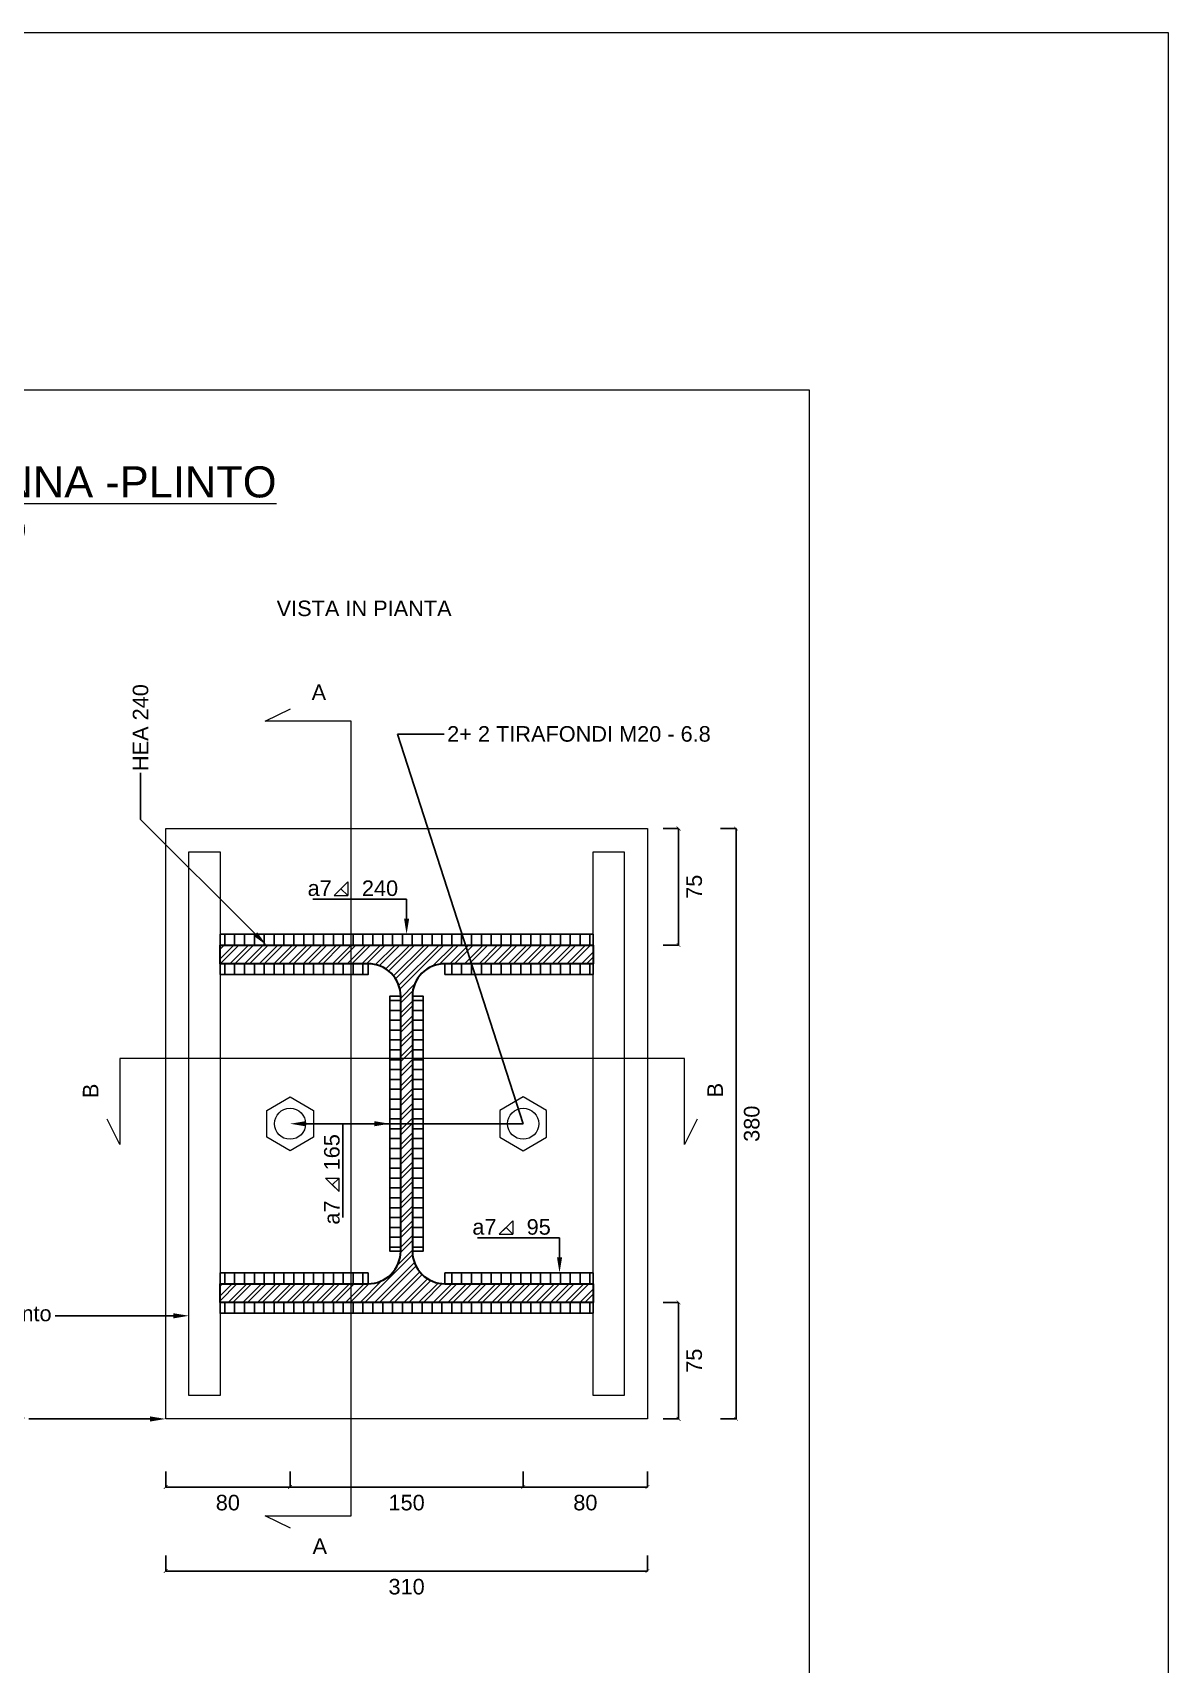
# Model space of a CAD drawing. Header units: millimetres. Extents: x 1415 to 3549, y 2194 to 4677.
# Drawn here: x 1791.18 to 1791.911, y 2313.369 to 2314.42 of the extents above; entities that cross this region are included whole.
import ezdxf
from ezdxf import colors
from ezdxf.entities.mleader import LeaderData, LeaderLine
from ezdxf.math import Vec2, Vec3

# ---------------------------------------------------------------- set-up
doc = ezdxf.new("R2010")
doc.units = ezdxf.units.MM
doc.linetypes.add('ACAD_ISO02W100', pattern=[15, 12, -3])
doc.linetypes.add('DASHDOT', pattern=[1, 0.5, -0.25, 0, -0.25])
doc.layers.get('0').update_dxf_attribs({"plot": 0})
for name, color, linetype, lineweight in [('bulloni', 170, 'Continuous', 15), ('giunti', 7, 'Continuous', 15), ('Layer3', 7, 'Continuous', 15), ('Layer4', 7, 'Continuous', 15), ('quote', 252, 'Continuous', 5), ('sezionato particolari', 7, 'Continuous', 30), ('sezione', 18, 'ACAD_ISO02W100', 20)]:
    doc.layers.add(name, color=color, linetype=linetype, lineweight=lineweight)
doc.layers.add('retini', color=7, linetype='DASHDOT', lineweight=9, true_color=0x636466)
doc.layers.add('saldatura', color=6, linetype='Continuous')
doc.styles.get("Standard").update_dxf_attribs({"font": 'arial.ttf'})
doc.dimstyles.new('quote acciaio', dxfattribs={"dimtxt": 0.01, "dimasz": 0.0025, "dimexe": 0, "dimexo": 0, "dimgap": 0.005, "dimtad": 2, "dimdec": 0, "dimlfac": 1000, "dimzin": 0, "dimdsep": 46, "dimtxsty": 'Standard', "dimblk": 'ARCHTICK', "dimcen": 0, "dimclre": 252, "dimadec": 0, "dimazin": 0, "dimtfac": 1, "dimtdec": 0, "dimtofl": 0, "dimtmove": 0, "dimatfit": 3, "dimfxl": 0.01, "dimfxlon": 1, "dimtolj": 1, "dimtzin": 0, "dimarcsym": 0})
pattern_1 = [(270, (4105.5293636, 519.572465), (0.00635, -8e-19), [])]

# ---------------------------------------------------------------- blocks, each defined once
blk = doc.blocks.new('_ArchTick')
at = {"color": 0, "linetype": 'ByBlock', "const_width": 0.15}
blk.add_lwpolyline([(-0.5, -0.5), (0.5, 0.5)], dxfattribs=at)
blk = doc.blocks.new('*D931')
at = {"layer": 'Defpoints', "color": 0, "transparency": 16777216}
for p in [(1791.2656, 2313.5274), (1791.3456, 2313.5274), (1791.3456, 2313.4836)]:
    blk.add_point(p, dxfattribs=at)
at = {"layer": 'quote', "color": 252, "lineweight": -2, "transparency": 16777216}
for p, q in [((1791.2656, 2313.4936), (1791.2656, 2313.4836)), ((1791.3456, 2313.4936), (1791.3456, 2313.4836))]:
    blk.add_line(p, q, dxfattribs=at)
at = {"layer": 'quote', "color": 0, "linetype": 'Continuous', "lineweight": -2, "transparency": 16777216}
blk.add_line((1791.2656, 2313.4836), (1791.3456, 2313.4836), dxfattribs=at)
at = {"layer": 'quote', "color": 0, "lineweight": -2, "transparency": 16777216, "xscale": 0.0025, "yscale": 0.0025, "zscale": 0.0025, "rotation": 180}
blk.add_blockref('_ArchTick', (1791.2656, 2313.4836), dxfattribs=at)
at = {"layer": 'quote', "color": 0, "lineweight": -2, "transparency": 16777216, "xscale": 0.0025, "yscale": 0.0025, "zscale": 0.0025}
blk.add_blockref('_ArchTick', (1791.3456, 2313.4836), dxfattribs=at)
at = {"layer": 'quote', "color": 0, "transparency": 16777216, "insert": (1791.3056, 2313.4735), "char_height": 0.01, "attachment_point": 5}
blk.add_mtext('\\A1;80', dxfattribs=at)
blk = doc.blocks.new('*D929')
at = {"layer": 'Defpoints', "color": 0, "transparency": 16777216}
for p in [(1791.3456, 2313.7174), (1791.4956, 2313.7174), (1791.4956, 2313.4836)]:
    blk.add_point(p, dxfattribs=at)
at = {"layer": 'quote', "color": 252, "lineweight": -2, "transparency": 16777216}
for p, q in [((1791.3456, 2313.4936), (1791.3456, 2313.4836)), ((1791.4956, 2313.4936), (1791.4956, 2313.4836))]:
    blk.add_line(p, q, dxfattribs=at)
at = {"layer": 'quote', "color": 0, "linetype": 'Continuous', "lineweight": -2, "transparency": 16777216}
blk.add_line((1791.3456, 2313.4836), (1791.4956, 2313.4836), dxfattribs=at)
at = {"layer": 'quote', "color": 0, "lineweight": -2, "transparency": 16777216, "xscale": 0.0025, "yscale": 0.0025, "zscale": 0.0025, "rotation": 180}
blk.add_blockref('_ArchTick', (1791.3456, 2313.4836), dxfattribs=at)
at = {"layer": 'quote', "color": 0, "lineweight": -2, "transparency": 16777216, "xscale": 0.0025, "yscale": 0.0025, "zscale": 0.0025}
blk.add_blockref('_ArchTick', (1791.4956, 2313.4836), dxfattribs=at)
at = {"layer": 'quote', "color": 0, "transparency": 16777216, "insert": (1791.4206, 2313.4735), "char_height": 0.01, "attachment_point": 5}
blk.add_mtext('\\A1;150', dxfattribs=at)
blk = doc.blocks.new('*D932')
at = {"layer": 'Defpoints', "color": 0, "transparency": 16777216}
for p in [(1791.5756, 2313.5635), (1791.4956, 2313.5474), (1791.5756, 2313.4836)]:
    blk.add_point(p, dxfattribs=at)
at = {"layer": 'quote', "color": 252, "lineweight": -2, "transparency": 16777216}
for p, q in [((1791.4956, 2313.4936), (1791.4956, 2313.4836)), ((1791.5756, 2313.4936), (1791.5756, 2313.4836))]:
    blk.add_line(p, q, dxfattribs=at)
at = {"layer": 'quote', "color": 0, "linetype": 'Continuous', "lineweight": -2, "transparency": 16777216}
blk.add_line((1791.4956, 2313.4836), (1791.5756, 2313.4836), dxfattribs=at)
at = {"layer": 'quote', "color": 0, "lineweight": -2, "transparency": 16777216, "xscale": 0.0025, "yscale": 0.0025, "zscale": 0.0025, "rotation": 180}
blk.add_blockref('_ArchTick', (1791.4956, 2313.4836), dxfattribs=at)
at = {"layer": 'quote', "color": 0, "lineweight": -2, "transparency": 16777216, "xscale": 0.0025, "yscale": 0.0025, "zscale": 0.0025}
blk.add_blockref('_ArchTick', (1791.5756, 2313.4836), dxfattribs=at)
at = {"layer": 'quote', "color": 0, "transparency": 16777216, "insert": (1791.5356, 2313.4735), "char_height": 0.01, "attachment_point": 5}
blk.add_mtext('\\A1;80', dxfattribs=at)
blk = doc.blocks.new('*D933')
at = {"layer": 'Defpoints', "color": 0, "transparency": 16777216}
for p in [(1791.5756, 2313.5274), (1791.2656, 2313.5074), (1791.5756, 2313.4295)]:
    blk.add_point(p, dxfattribs=at)
at = {"layer": 'quote', "color": 252, "lineweight": -2, "transparency": 16777216}
for p, q in [((1791.2656, 2313.4395), (1791.2656, 2313.4295)), ((1791.5756, 2313.4395), (1791.5756, 2313.4295))]:
    blk.add_line(p, q, dxfattribs=at)
at = {"layer": 'quote', "color": 0, "linetype": 'Continuous', "lineweight": -2, "transparency": 16777216}
blk.add_line((1791.2656, 2313.4295), (1791.5756, 2313.4295), dxfattribs=at)
at = {"layer": 'quote', "color": 0, "lineweight": -2, "transparency": 16777216, "xscale": 0.0025, "yscale": 0.0025, "zscale": 0.0025, "rotation": 180}
blk.add_blockref('_ArchTick', (1791.2656, 2313.4295), dxfattribs=at)
at = {"layer": 'quote', "color": 0, "lineweight": -2, "transparency": 16777216, "xscale": 0.0025, "yscale": 0.0025, "zscale": 0.0025}
blk.add_blockref('_ArchTick', (1791.5756, 2313.4295), dxfattribs=at)
at = {"layer": 'quote', "color": 0, "transparency": 16777216, "insert": (1791.4206, 2313.4194), "char_height": 0.01, "attachment_point": 5}
blk.add_mtext('\\A1;310', dxfattribs=at)
blk = doc.blocks.new('*D930')
at = {"layer": 'Defpoints', "color": 0, "transparency": 16777216}
for p in [(1791.5406, 2313.6024), (1791.5956, 2313.6024), (1791.5756, 2313.5274)]:
    blk.add_point(p, dxfattribs=at)
at = {"layer": 'quote', "color": 252, "lineweight": -2, "transparency": 16777216}
for p, q in [((1791.5856, 2313.6024), (1791.5956, 2313.6024)), ((1791.5856, 2313.5274), (1791.5956, 2313.5274))]:
    blk.add_line(p, q, dxfattribs=at)
at = {"layer": 'quote', "color": 0, "linetype": 'Continuous', "lineweight": -2, "transparency": 16777216}
blk.add_line((1791.5956, 2313.5274), (1791.5956, 2313.6024), dxfattribs=at)
at = {"layer": 'quote', "color": 0, "lineweight": -2, "transparency": 16777216, "xscale": 0.0025, "yscale": 0.0025, "zscale": 0.0025}
for p, rotation in [((1791.5956, 2313.6024), 90), ((1791.5956, 2313.5274), 270)]:
    blk.add_blockref('_ArchTick', p, dxfattribs=dict(at, rotation=rotation))
at = {"layer": 'quote', "color": 0, "transparency": 16777216, "insert": (1791.6057, 2313.5649), "char_height": 0.01, "attachment_point": 5, "rotation": 90}
blk.add_mtext('\\A1;75', dxfattribs=at)
blk = doc.blocks.new('*D934')
at = {"layer": 'Defpoints', "color": 0, "transparency": 16777216}
for p in [(1791.4956, 2313.9074), (1791.5956, 2313.9074), (1791.5406, 2313.8324)]:
    blk.add_point(p, dxfattribs=at)
at = {"layer": 'quote', "color": 252, "lineweight": -2, "transparency": 16777216}
for p, q in [((1791.5856, 2313.9074), (1791.5956, 2313.9074)), ((1791.5856, 2313.8324), (1791.5956, 2313.8324))]:
    blk.add_line(p, q, dxfattribs=at)
at = {"layer": 'quote', "color": 0, "linetype": 'Continuous', "lineweight": -2, "transparency": 16777216}
blk.add_line((1791.5956, 2313.8324), (1791.5956, 2313.9074), dxfattribs=at)
at = {"layer": 'quote', "color": 0, "lineweight": -2, "transparency": 16777216, "xscale": 0.0025, "yscale": 0.0025, "zscale": 0.0025}
for p, rotation in [((1791.5956, 2313.9074), 90), ((1791.5956, 2313.8324), 270)]:
    blk.add_blockref('_ArchTick', p, dxfattribs=dict(at, rotation=rotation))
at = {"layer": 'quote', "color": 0, "transparency": 16777216, "insert": (1791.6057, 2313.8699), "char_height": 0.01, "attachment_point": 5, "rotation": 90}
blk.add_mtext('\\A1;75', dxfattribs=at)
blk = doc.blocks.new('*D935')
at = {"layer": 'Defpoints', "color": 0, "transparency": 16777216}
for p in [(1791.5756, 2313.9074), (1791.6326, 2313.9074), (1791.5756, 2313.5274)]:
    blk.add_point(p, dxfattribs=at)
at = {"layer": 'quote', "color": 252, "lineweight": -2, "transparency": 16777216}
for p, q in [((1791.6226, 2313.9074), (1791.6326, 2313.9074)), ((1791.6226, 2313.5274), (1791.6326, 2313.5274))]:
    blk.add_line(p, q, dxfattribs=at)
at = {"layer": 'quote', "color": 0, "linetype": 'Continuous', "lineweight": -2, "transparency": 16777216}
blk.add_line((1791.6326, 2313.5274), (1791.6326, 2313.9074), dxfattribs=at)
at = {"layer": 'quote', "color": 0, "lineweight": -2, "transparency": 16777216, "xscale": 0.0025, "yscale": 0.0025, "zscale": 0.0025}
for p, rotation in [((1791.6326, 2313.9074), 90), ((1791.6326, 2313.5274), 270)]:
    blk.add_blockref('_ArchTick', p, dxfattribs=dict(at, rotation=rotation))
at = {"layer": 'quote', "color": 0, "transparency": 16777216, "insert": (1791.6427, 2313.7174), "char_height": 0.01, "attachment_point": 5, "rotation": 90}
blk.add_mtext('\\A1;380', dxfattribs=at)

msp = doc.modelspace()

# ---------------------------------------------------------------- hatches: boundary and pattern name
at = {"layer": 'retini', "lineweight": 15}
h = msp.add_hatch(dxfattribs=at)
h.set_pattern_fill('AR-SAND', color=256, scale=0.0001)
h.set_pattern_definition([(37.5, (0, 0), (-0.0001600031296, 0.0048941323733), [0, -0.0038608, 0, -0.004318, 0, -0.0041275]), (7.5, (0, 0), (0.004495232831, 0.007168251006), [0, -0.0020828, 0, -0.0034798, 0, -0.0013335]), (327.5, (-0.003124, 0), (0.0079099237024, 1.4371847e-05), [0, -0.00127, 0, -0.004572, 0, -0.005969]), (317.5, (-0.003124, 0), (0.007635564525, 0.002229293233), [0, -0.000635, 0, -0.0029972, 0, -0.003429])])
h.paths.add_polyline_path([(1790.6827, 2312.874, -0.018344), (1790.6832, 2312.8743), (1790.6848, 2312.8754), (1790.62, 2312.8754), (1790.6, 2312.8754), (1790.58, 2312.8554), (1790.67, 2312.8554), (1790.67, 2312.7054), (1790.69, 2312.7054), (1790.69, 2312.8594), (1790.6848, 2312.8594), (1790.6832, 2312.8605, -0.018344), (1790.6827, 2312.8608)])
h.paths.add_polyline_path([(1790.95, 2312.8754), (1790.93, 2312.8754), (1790.8653, 2312.8754), (1790.8669, 2312.8743, -0.018344), (1790.8674, 2312.874), (1790.8674, 2312.8608, -0.018344), (1790.8669, 2312.8605), (1790.8653, 2312.8594), (1790.86, 2312.8594), (1790.86, 2312.7054), (1790.88, 2312.7054), (1790.88, 2312.8554), (1790.97, 2312.8554)])
h.paths.add_polyline_path([(1790.725, 2312.8754), (1790.7153, 2312.8754), (1790.7169, 2312.8743, -0.018344), (1790.7174, 2312.874), (1790.7174, 2312.8608, -0.018344), (1790.7169, 2312.8605), (1790.7153, 2312.8594), (1790.71, 2312.8594), (1790.71, 2312.7054), (1790.73, 2312.7054), (1790.775, 2312.7054), (1790.82, 2312.7054), (1790.84, 2312.7054), (1790.84, 2312.8594), (1790.8348, 2312.8594), (1790.8332, 2312.8605, -0.018344), (1790.8327, 2312.8608), (1790.8327, 2312.874, -0.018344), (1790.8332, 2312.8743), (1790.8348, 2312.8754), (1790.825, 2312.8754), (1790.825, 2312.7754), (1790.725, 2312.7754)])
h.paths.add_polyline_path([(1791.2935, 2312.7728), (1791.3141, 2312.7728), (1791.3141, 2312.7934), (1791.2935, 2312.7934)], flags=9)
h.paths.add_polyline_path([(1791.4046, 2312.8027), (1791.433, 2312.8027), (1791.433, 2312.8233), (1791.4046, 2312.8233)], flags=9)
h.paths.add_polyline_path([(1791.244, 2312.6397), (1791.244, 2312.668), (1791.2234, 2312.668), (1791.2234, 2312.6397)], flags=9)
h.paths.add_polyline_path([(1791.207, 2312.5452), (1791.207, 2312.5735), (1791.1864, 2312.5735), (1791.1864, 2312.5452)], flags=9)
h.paths.add_polyline_path([(1791.415, 2313.0673), (1791.4433, 2313.0673), (1791.4433, 2313.0879), (1791.415, 2313.0879)], flags=9)
h.paths.add_polyline_path([(1790.761, 2313.1337), (1790.7893, 2313.1337), (1790.7893, 2313.1543), (1790.761, 2313.1543)], flags=9)
h.paths.add_polyline_path([(1790.7856, 2313.0407), (1790.7984, 2313.0407), (1790.7984, 2313.0613), (1790.7856, 2313.0613)], flags=9)
h.paths.add_polyline_path([(1790.5984, 2312.9408), (1790.5984, 2312.9691), (1790.5778, 2312.9691), (1790.5778, 2312.9408)], flags=9)
h.paths.add_polyline_path([(1790.5984, 2312.8753), (1790.5984, 2312.8958), (1790.5778, 2312.8958), (1790.5778, 2312.8753)], flags=9)
h.paths.add_polyline_path([(1790.6102, 2313.0324), (1790.6307, 2313.0324), (1790.6307, 2313.053), (1790.6102, 2313.053)], flags=9)
h.paths.add_polyline_path([(1790.6498, 2313.176), (1790.6704, 2313.176), (1790.6704, 2313.1966), (1790.6498, 2313.1966)], flags=9)
h.paths.add_polyline_path([(1790.7605, 2313.176), (1790.7888, 2313.176), (1790.7888, 2313.1966), (1790.7605, 2313.1966)], flags=9)
h.paths.add_polyline_path([(1790.8798, 2313.176), (1790.9004, 2313.176), (1790.9004, 2313.1966), (1790.8798, 2313.1966)], flags=9)
h.paths.add_polyline_path([(1790.7524, 2312.6305), (1790.7524, 2312.6588), (1790.7318, 2312.6588), (1790.7318, 2312.6305)], flags=9)
h.paths.add_polyline_path([(1790.7955, 2312.8108), (1790.7955, 2312.8391), (1790.7749, 2312.8391), (1790.7749, 2312.8108)], flags=25)
h.paths.add_polyline_path([(1790.9528, 2313.0634), (1791.0137, 2313.0634), (1791.0137, 2313.084), (1790.9528, 2313.084)], flags=9)
h.paths.add_polyline_path([(1790.9335, 2313.0171), (1791.1745, 2313.0171), (1791.1745, 2313.0377), (1790.9335, 2313.0377)], flags=9)
h.paths.add_polyline_path([(1791.0153, 2312.8563), (1791.1259, 2312.8563), (1791.1259, 2312.8769), (1791.0153, 2312.8769)], flags=9)
h.paths.add_polyline_path([(1790.9783, 2312.9162), (1791.1254, 2312.9162), (1791.1254, 2312.9368), (1790.9783, 2312.9368)], flags=9)
h.paths.add_polyline_path([(1790.5185, 2312.7439), (1790.6159, 2312.7439), (1790.6159, 2312.7813), (1790.5185, 2312.7813)], flags=9)
h.paths.add_polyline_path([(1790.9109, 2312.6452), (1791.0013, 2312.6452), (1791.0013, 2312.6826), (1790.9109, 2312.6826)], flags=9)
h.paths.add_polyline_path([(1790.4355, 2312.5117), (1790.4472, 2312.4902), (1790.463, 2312.4988), (1790.4513, 2312.5203)], flags=9)
h.paths.add_polyline_path([(1790.4062, 2313.4842), (1790.6279, 2313.4842), (1790.6279, 2313.5216), (1790.4062, 2313.5216)], flags=9)
h.paths.add_polyline_path([(1790.4595, 2312.6098), (1790.6035, 2312.6098), (1790.6035, 2312.6471), (1790.4595, 2312.6471)], flags=9)
h.paths.add_polyline_path([(1790.899, 2313.3747), (1791.1207, 2313.3747), (1791.1207, 2313.4122), (1790.899, 2313.4122)], flags=9)
h.paths.add_polyline_path([(1790.4991, 2312.3591), (1790.6633, 2312.3591), (1790.6633, 2312.3797), (1790.4991, 2312.3797)], flags=9)
h.paths.add_polyline_path([(1791.349, 2312.8386), (1791.5143, 2312.8386), (1791.5143, 2312.8592), (1791.349, 2312.8592)], flags=9)
h.paths.add_polyline_path([(1791.3345, 2314.0384), (1791.452, 2314.0384), (1791.452, 2314.059), (1791.3345, 2314.059)], flags=9)
h.paths.add_polyline_path([(1790.7261, 2313.2124), (1790.8196, 2313.2124), (1790.8196, 2313.233), (1790.7261, 2313.233)], flags=9)
h.paths.add_polyline_path([(1791.3575, 2313.435), (1791.3719, 2313.435), (1791.3719, 2313.4556), (1791.3575, 2313.4556)], flags=9)
h.paths.add_polyline_path([(1791.357, 2313.9847), (1791.3713, 2313.9847), (1791.3713, 2314.0053), (1791.357, 2314.0053)], flags=9)
h.paths.add_polyline_path([(1791.6296, 2313.7309), (1791.6296, 2313.7452), (1791.609, 2313.7452), (1791.609, 2313.7309)], flags=9)
h.paths.add_polyline_path([(1791.2277, 2313.7303), (1791.2277, 2313.7447), (1791.2071, 2313.7447), (1791.2071, 2313.7303)], flags=9)
h.paths.add_polyline_path([(1790.6843, 2314.0336), (1790.7778, 2314.0336), (1790.7778, 2314.0542), (1790.6843, 2314.0542)], flags=9)
h.paths.add_polyline_path([(1791.3235, 2313.3383), (1791.5346, 2313.3383), (1791.5346, 2313.3589), (1791.3235, 2313.3589)], flags=9)
h.paths.add_polyline_path([(1790.8351, 2314.0861), (1791.3419, 2314.0861), (1791.3419, 2314.1504), (1790.8351, 2314.1504)], flags=9)
at = {"layer": 'retini', "transparency": 33554687}
h = msp.add_hatch(dxfattribs=at)
h.set_pattern_fill('ANSI32', color=256, scale=0.0007)
h.set_pattern_definition([(45, (0, 0), (-0.004714634464, 0.004714634464), []), (45, (0.003143, 0), (-0.004714634464, 0.004714634464), [])])
h.paths.add_polyline_path([(1791.3006, 2313.8324), (1791.3006, 2313.8204), (1791.3958, 2313.8204, -0.414214), (1791.4168, 2313.7994), (1791.4168, 2313.6354, -0.414214), (1791.3958, 2313.6144), (1791.3006, 2313.6144), (1791.3006, 2313.6024), (1791.5406, 2313.6024), (1791.5406, 2313.6144), (1791.4453, 2313.6144, -0.414214), (1791.4243, 2313.6354), (1791.4243, 2313.7994, -0.414214), (1791.4453, 2313.8204), (1791.5406, 2313.8204), (1791.5406, 2313.8324)])
at = {"layer": 'saldatura'}
h = msp.add_hatch(dxfattribs=at)
h.set_pattern_fill('ANSI31', color=256, scale=0.002, angle=225)
h.set_pattern_definition(pattern_1)
h.paths.add_polyline_path([(1791.3849, 2313.6214), (1791.3849, 2313.6144), (1791.3958, 2313.6144), (1791.3958, 2313.6214)])
h.paths.add_polyline_path([(1791.3006, 2313.6214), (1791.3006, 2313.6144), (1791.3849, 2313.6144), (1791.3849, 2313.6214)])
h.paths.add_polyline_path([(1791.3006, 2313.8394), (1791.3006, 2313.8324), (1791.3773, 2313.8324), (1791.3792, 2313.8394)])
h.paths.add_polyline_path([(1791.3849, 2313.8394), (1791.3849, 2313.8324), (1791.4585, 2313.8324), (1791.4562, 2313.8394)])
h.paths.add_polyline_path([(1791.3792, 2313.8394), (1791.3773, 2313.8324), (1791.3849, 2313.8324), (1791.3849, 2313.8394)])
h.paths.add_polyline_path([(1791.4562, 2313.8394), (1791.4585, 2313.8324), (1791.5406, 2313.8324), (1791.5406, 2313.8394)])
h = msp.add_hatch(dxfattribs=at)
h.set_pattern_fill('ANSI31', color=256, scale=0.002, angle=225)
h.set_pattern_definition(pattern_1)
h.paths.add_polyline_path([(1791.3006, 2313.8204), (1791.3006, 2313.8134), (1791.372, 2313.8134), (1791.374, 2313.8204)])
h.paths.add_polyline_path([(1791.374, 2313.8204), (1791.372, 2313.8134), (1791.3849, 2313.8134), (1791.3849, 2313.8204)])
h.paths.add_polyline_path([(1791.3849, 2313.8204), (1791.3849, 2313.8134), (1791.3958, 2313.8134), (1791.3958, 2313.8204)])
h.paths.add_polyline_path([(1791.4453, 2313.8204), (1791.4453, 2313.8134), (1791.4646, 2313.8134), (1791.4624, 2313.8204)])
h.paths.add_polyline_path([(1791.4624, 2313.8204), (1791.4646, 2313.8134), (1791.5406, 2313.8134), (1791.5406, 2313.8204)])
h = msp.add_hatch(dxfattribs=at)
h.set_pattern_fill('ANSI31', color=256, scale=0.002, angle=315)
h.set_pattern_definition([(360, (4105.5293636, 519.572465), (1e-18, 0.00635), [])])
h.paths.add_polyline_path([(1791.4243, 2313.7174), (1791.4243, 2313.6354), (1791.4313, 2313.6354), (1791.4313, 2313.7174)])
h.paths.add_polyline_path([(1791.4098, 2313.7174), (1791.4098, 2313.6354), (1791.4168, 2313.6354), (1791.4168, 2313.7174)])
h.paths.add_polyline_path([(1791.4098, 2313.7994), (1791.4098, 2313.7174), (1791.4168, 2313.7174), (1791.4168, 2313.7994)])
h.paths.add_polyline_path([(1791.4243, 2313.7994), (1791.4243, 2313.7174), (1791.4313, 2313.7174), (1791.4313, 2313.7994)])
h = msp.add_hatch(dxfattribs=at)
h.set_pattern_fill('ANSI31', color=256, scale=0.002, angle=225)
h.set_pattern_definition(pattern_1)
h.paths.add_polyline_path([(1791.4453, 2313.6214), (1791.4453, 2313.6144), (1791.5406, 2313.6144), (1791.5406, 2313.6214)])
h.paths.add_polyline_path([(1791.4106, 2313.5954), (1791.4106, 2313.6024), (1791.3006, 2313.6024), (1791.3006, 2313.5954)])
h.paths.add_polyline_path([(1791.4106, 2313.6024), (1791.4106, 2313.5954), (1791.5406, 2313.5954), (1791.5406, 2313.6024)])

# ---------------------------------------------------------------- linework, layer by layer
at = {"layer": 'bulloni'}
for points in [[(1791.3456, 2313.7), (1791.3306, 2313.7087), (1791.3306, 2313.726), (1791.3456, 2313.7347), (1791.3606, 2313.726), (1791.3606, 2313.7087)], [(1791.4956, 2313.7), (1791.5106, 2313.7087), (1791.5106, 2313.726), (1791.4956, 2313.7347), (1791.4806, 2313.726), (1791.4806, 2313.7087)]]:
    msp.add_lwpolyline(points, close=True, dxfattribs=at)
for centre in [(1791.3456, 2313.7174), (1791.4956, 2313.7174)]:
    msp.add_circle(centre, 0.01, dxfattribs=at)
at = {"layer": 'giunti'}
for points in [[(1791.2656, 2313.5274), (1791.2656, 2313.9074), (1791.5756, 2313.9074), (1791.5756, 2313.5274), (1791.2656, 2313.5274)], [(1791.3006, 2313.5424), (1791.2806, 2313.5424), (1791.2806, 2313.8924), (1791.3006, 2313.8924), (1791.3006, 2313.5424)], [(1791.5606, 2313.5424), (1791.5406, 2313.5424), (1791.5406, 2313.8924), (1791.5606, 2313.8924), (1791.5606, 2313.5424)]]:
    msp.add_lwpolyline(points, dxfattribs=at)
at = {"layer": 'quote', "lineweight": 20}
for points in [[(1791.3827, 2313.873), (1791.374, 2313.8643), (1791.3783, 2313.8686), (1791.3827, 2313.8643)], [(1791.374, 2313.8643), (1791.3827, 2313.8643)], [(1791.3827, 2313.873), (1791.3827, 2313.8643)], [(1791.3684, 2313.6824), (1791.3772, 2313.6824)], [(1791.3684, 2313.6824), (1791.3772, 2313.6737), (1791.3728, 2313.678), (1791.3772, 2313.6824)], [(1791.3772, 2313.6737), (1791.3772, 2313.6824)], [(1791.4889, 2313.655), (1791.4802, 2313.6463), (1791.4846, 2313.6507), (1791.4889, 2313.6463)], [(1791.4889, 2313.655), (1791.4889, 2313.6463)], [(1791.4802, 2313.6463), (1791.4889, 2313.6463)]]:
    msp.add_lwpolyline(points, dxfattribs=at)
at = {"layer": 'saldatura'}
for points in [[(1791.3006, 2313.8324), (1791.3006, 2313.8394), (1791.5406, 2313.8394), (1791.5406, 2313.8324)], [(1791.3006, 2313.8134), (1791.3006, 2313.8204), (1791.3958, 2313.8204), (1791.3958, 2313.8134)], [(1791.4453, 2313.8134), (1791.4453, 2313.8204), (1791.5406, 2313.8204), (1791.5406, 2313.8134)], [(1791.4168, 2313.6354), (1791.4098, 2313.6354), (1791.4098, 2313.7994), (1791.4168, 2313.7994)], [(1791.4243, 2313.6354), (1791.4313, 2313.6354), (1791.4313, 2313.7994), (1791.4243, 2313.7994)], [(1791.3006, 2313.6214), (1791.3006, 2313.6144), (1791.3958, 2313.6144), (1791.3958, 2313.6214)], [(1791.4453, 2313.6214), (1791.4453, 2313.6144), (1791.5406, 2313.6144), (1791.5406, 2313.6214)]]:
    msp.add_lwpolyline(points, close=True, dxfattribs=at)
msp.add_lwpolyline([(1791.4106, 2313.5954), (1791.5406, 2313.5954), (1791.5406, 2313.6024), (1791.3006, 2313.6024), (1791.3006, 2313.5954), (1791.4106, 2313.5954)], dxfattribs=at)
at = {"layer": 'sezionato particolari'}
msp.add_lwpolyline([(1791.3006, 2313.8324), (1791.5406, 2313.8324), (1791.5406, 2313.8204), (1791.4453, 2313.8204, 0.414214), (1791.4243, 2313.7994), (1791.4243, 2313.6354, 0.414214), (1791.4453, 2313.6144), (1791.5406, 2313.6144), (1791.5406, 2313.6024), (1791.3006, 2313.6024), (1791.3006, 2313.6144), (1791.3958, 2313.6144, 0.414214), (1791.4168, 2313.6354), (1791.4168, 2313.7994, 0.414214), (1791.3958, 2313.8204), (1791.3006, 2313.8204)], format="xyb", close=True, dxfattribs=at)
at = {"layer": 'sezione', "ltscale": 0.2}
for points in [[(1791.3849, 2313.6105), (1791.3849, 2313.9764), (1791.3297, 2313.9764), (1791.346, 2313.9844)], [(1791.4688, 2313.7593), (1791.236, 2313.7593), (1791.236, 2313.7041), (1791.228, 2313.7204)], [(1791.6075, 2313.7204), (1791.5995, 2313.7041), (1791.5995, 2313.7593), (1791.4541, 2313.7593)], [(1791.346, 2313.4571), (1791.3297, 2313.4651), (1791.3849, 2313.4651), (1791.3849, 2313.6105)]]:
    msp.add_lwpolyline(points, dxfattribs=at)

# ---------------------------------------------------------------- texts
at = {"layer": 'Layer4', "insert": (1791.337, 2314.0541), "char_height": 0.01, "attachment_point": 1}
msp.add_mtext_dynamic_manual_height_columns('VISTA IN PIANTA', width=40.648423, gutter_width=12.5, heights=[0], dxfattribs=at)
at = {"layer": 'sezione', "char_height": 0.01, "attachment_point": 1}
for insert in [(1791.3595, 2314.0001), (1791.3601, 2313.4505)]:
    msp.add_mtext_dynamic_manual_height_columns('A', width=40.648423, gutter_width=12.5, heights=[0], dxfattribs=dict(at, insert=insert))
at = {"layer": 'sezione', "char_height": 0.01, "attachment_point": 1, "rotation": 90}
for insert in [(1791.2123, 2313.7339), (1791.6141, 2313.7344)]:
    msp.add_mtext_dynamic_manual_height_columns('B', width=40.648423, gutter_width=12.5, heights=[0], dxfattribs=dict(at, insert=insert))

# ---------------------------------------------------------------- dimensions: what is measured, and where the dimension line sits
at = {"layer": 'quote'}
for base, p1, p2, angle, picture, middle in [((1791.5956, 2313.9074), (1791.5406, 2313.8324), (1791.4956, 2313.9074), 90, '*D934', (1791.6057, 2313.8699)), ((1791.6326, 2313.9074), (1791.5756, 2313.5274), (1791.5756, 2313.9074), 90, '*D935', (1791.6427, 2313.7174)), ((1791.4956, 2313.4836), (1791.3456, 2313.7174), (1791.4956, 2313.7174), 180, '*D929', (1791.4206, 2313.4735)), ((1791.5956, 2313.6024), (1791.5756, 2313.5274), (1791.5406, 2313.6024), 90, '*D930', (1791.6057, 2313.5649)), ((1791.5756, 2313.4836), (1791.4956, 2313.5474), (1791.5756, 2313.5635), 180, '*D932', (1791.5356, 2313.4735)), ((1791.3456, 2313.4836), (1791.2656, 2313.5274), (1791.3456, 2313.5274), 180, '*D931', (1791.3056, 2313.4735)), ((1791.5756, 2313.4295), (1791.2656, 2313.5074), (1791.5756, 2313.5274), 180, '*D933', (1791.4206, 2313.4194))]:
    dim = msp.add_linear_dim(base=base, p1=p1, p2=p2, angle=angle, dimstyle='quote acciaio', dxfattribs=at)
    dim.commit()
    dim.dimension.update_dxf_attribs({"geometry": picture, "text_midpoint": middle})

# ---------------------------------------------------------------- leaders
ml = msp.add_multileader_mtext('Standard', dxfattribs=at)
ml.set_content('HEA 240', color=256)
ml.set_leader_properties()
ml.build(insert=Vec2(0, 0))
ml.multileader.update_dxf_attribs({"dogleg_length": 0.03, "arrow_head_size": 0.01})
ctx = ml.context
ctx.base_point, ctx.char_height, ctx.arrow_head_size, ctx.landing_gap_size, ctx.plane_origin, ctx.plane_x_axis, ctx.plane_y_axis = Vec3(1791.2495, 2313.9432), 0.01, 0.01, 0.003, Vec3(1791.1804, 2313.8324), Vec3(0, 1), Vec3(-1, 0)
ctx.text_align_type = 2
notes = []
notes.append((ctx, [(1, (1, 1, 0), (1791.2495, 2313.9132), (0, 1), 0.03, [(1, [(1791.3304, 2313.8324)], 0, [])])]))
ctx.mtext.insert, ctx.mtext.text_direction, ctx.mtext.rotation, ctx.mtext.alignment, ctx.mtext.flow_direction = Vec3(1791.2444, 2314.0003), Vec3(0, 1), 1.570796, 3, 5
ml = msp.add_multileader_mtext('Standard', dxfattribs=at)
ml.set_content('2+ 2 TIRAFONDI M20 - 6.8', color=256)
ml.set_leader_properties()
ml.build(insert=Vec2(0, 0))
ml.multileader.update_dxf_attribs({"dogleg_length": 0.03, "arrow_head_size": 0.01})
ctx = ml.context
ctx.base_point, ctx.char_height, ctx.arrow_head_size, ctx.landing_gap_size, ctx.plane_origin = Vec3(1791.4447, 2313.9682), 0.01, 0.01, 0.003, Vec3(1791.3338, 2314.0373)
ctx.text_align_type = 2
notes.append((ctx, [(1, (1, 1, 0), (1791.4147, 2313.9682), (1, 0), 0.03, [(0, [(1791.3456, 2313.7174), (1791.4956, 2313.7174), (1791.4147, 2313.9682)], 0, [])])]))
ctx.mtext.insert, ctx.mtext.alignment, ctx.mtext.flow_direction = Vec3(1791.6163, 2313.9733), 3, 5
ml = msp.add_multileader_mtext('Standard', dxfattribs=at)
ml.set_content('a7     240', color=256)
ml.set_leader_properties()
ml.build(insert=Vec2(0, 0))
ml.multileader.update_dxf_attribs({"text_left_attachment_type": 6, "text_right_attachment_type": 6, "dogleg_length": 0.03, "arrow_head_size": 0.01})
ctx = ml.context
ctx.base_point, ctx.char_height, ctx.arrow_head_size, ctx.landing_gap_size, ctx.plane_origin = Vec3(1791.3539, 2313.862), 0.01, 0.01, 0.003, Vec3(1791.4206, 2313.8296)
ctx.left_attachment, ctx.right_attachment = 6, 6
notes.append((ctx, [(0, (1, 1, 0), (1791.4206, 2313.862), (-1, 0), 0.00363, [(0, [(1791.4206, 2313.8394), (1791.4206, 2313.862)], 0, [])])]))
ctx.mtext.insert, ctx.mtext.flow_direction = Vec3(1791.3569, 2313.874), 5
ml = msp.add_multileader_mtext('Standard', dxfattribs=at)
ml.set_content('a7     165', color=256)
ml.set_leader_properties()
ml.build(insert=Vec2(0, 0))
ml.multileader.update_dxf_attribs({"text_left_attachment_type": 6, "text_right_attachment_type": 6, "dogleg_length": 0.00363, "arrow_head_size": 0.01})
ctx = ml.context
ctx.base_point, ctx.char_height, ctx.arrow_head_size, ctx.landing_gap_size, ctx.plane_origin, ctx.plane_x_axis, ctx.plane_y_axis = Vec3(1791.3795, 2313.6505), 0.01, 0.01, 0.003, Vec3(1791.4118, 2313.7174), Vec3(0, 1), Vec3(-1, 0)
ctx.left_attachment, ctx.right_attachment, ctx.text_align_type = 6, 6, 2
notes.append((ctx, [(0, (1, 1, 0), (1791.3795, 2313.7174), (0, -1), 0.00363, [(0, [(1791.4098, 2313.7174), (1791.3795, 2313.7174)], 0, [])])]))
ctx.mtext.insert, ctx.mtext.text_direction, ctx.mtext.rotation, ctx.mtext.alignment, ctx.mtext.flow_direction = Vec3(1791.3675, 2313.7107), Vec3(0, 1), 1.570796, 3, 5
ml = msp.add_multileader_mtext('Standard', dxfattribs=at)
ml.set_content('a7     95', color=256)
ml.set_leader_properties()
ml.build(insert=Vec2(0, 0))
ml.multileader.update_dxf_attribs({"text_left_attachment_type": 6, "text_right_attachment_type": 6, "dogleg_length": 0.03, "arrow_head_size": 0.01})
ctx = ml.context
ctx.base_point, ctx.char_height, ctx.arrow_head_size, ctx.landing_gap_size, ctx.plane_origin = Vec3(1791.4599, 2313.644), 0.01, 0.01, 0.003, Vec3(1791.519, 2313.6116)
ctx.left_attachment, ctx.right_attachment = 6, 6
notes.append((ctx, [(0, (1, 1, 0), (1791.519, 2313.644), (-1, 0), 0.00363, [(0, [(1791.519, 2313.6214), (1791.519, 2313.644)], 0, [])])]))
ctx.mtext.insert, ctx.mtext.flow_direction = Vec3(1791.4629, 2313.656), 5
ml = msp.add_multileader_mtext('Standard', dxfattribs=at)
ml.set_content('Piatto di irrigidimento (t=20 mm)', color=256)
ml.set_leader_properties()
ml.build(insert=Vec2(0, 0))
ml.multileader.update_dxf_attribs({"dogleg_length": 0.03, "arrow_head_size": 0.01})
ctx = ml.context
ctx.base_point, ctx.char_height, ctx.arrow_head_size, ctx.landing_gap_size, ctx.plane_origin = Vec3(1791.0596, 2313.5938), 0.01, 0.01, 0.003, Vec3(1791.1725, 2313.5474)
ctx.text_align_type = 1
notes.append((ctx, [(0, (1, 1, 0), (1791.2244, 2313.5938), (-1, 0), 0.03, [(0, [(1791.2806, 2313.5938), (1791.2244, 2313.5938)], 0, [])])]))
ctx.mtext.insert, ctx.mtext.width, ctx.mtext.alignment, ctx.mtext.flow_direction = Vec3(1791.127, 2313.6003), 0.144008, 2, 5
ml = msp.add_multileader_mtext('Standard', dxfattribs=at)
ml.set_content('Piastra di base (t=20 mm)', color=256)
ml.set_leader_properties()
ml.build(insert=Vec2(0, 0))
ml.multileader.update_dxf_attribs({"dogleg_length": 0.03, "arrow_head_size": 0.01})
ctx = ml.context
ctx.base_point, ctx.char_height, ctx.arrow_head_size, ctx.landing_gap_size, ctx.plane_origin = Vec3(1791.0808, 2313.5274), 0.01, 0.01, 0.003, Vec3(1791.2656, 2313.6774)
ctx.text_align_type = 1
notes.append((ctx, [(1, (1, 1, 0), (1791.2075, 2313.5274), (-1, 0), 0.03, [(1, [(1791.2656, 2313.5274)], 0, [])])]))
ctx.mtext.insert, ctx.mtext.width, ctx.mtext.alignment, ctx.mtext.flow_direction = Vec3(1791.1291, 2313.5338), 0.120463, 2, 5
for ctx, leaders in notes:
    for number, flags, end, landing, length, lines in leaders:
        leader = LeaderData()
        leader.index, (leader.has_last_leader_line, leader.has_dogleg_vector, leader.attachment_direction) = number, flags
        leader.last_leader_point, leader.dogleg_vector, leader.dogleg_length = Vec3(end), Vec3(landing), length
        for number, points, colour, breaks in lines:
            line = LeaderLine()
            line.index, line.vertices, line.color, line.breaks = number, Vec3.list(points), colors.encode_raw_color(colour), breaks
            leader.lines.append(line)
        ctx.leaders.append(leader)

# ---------------------------------------------------------------- next in the draw order: texts
at = {"layer": 'Layer4', "insert": (1790.6412, 2314.1405), "char_height": 0.02, "attachment_point": 1, "bg_fill": 2}
msp.add_mtext_dynamic_manual_height_columns('\\pxqc;{\\LCOLLEGAMENTO COLONNA -PLINTO\\P\\H0.6x;\\lscala 1:5 (quote in mm)}', width=0.894743, gutter_width=12.5, heights=[0], dxfattribs=at)

# ---------------------------------------------------------------- next in the draw order: linework, layer by layer
at = {"layer": 'Layer3'}
msp.add_lwpolyline([(1790.3807, 2314.1897), (1791.6796, 2314.1897), (1791.6796, 2312.2092), (1790.3807, 2312.2092)], close=True, dxfattribs=at)
at = {"layer": 'Layer4'}
msp.add_lwpolyline([(1791.9107, 2314.4196), (1781.6951, 2314.4196), (1781.6951, 2311.9815), (1791.9107, 2311.9815)], close=True, dxfattribs=at)

doc.saveas('drawing.dxf')
